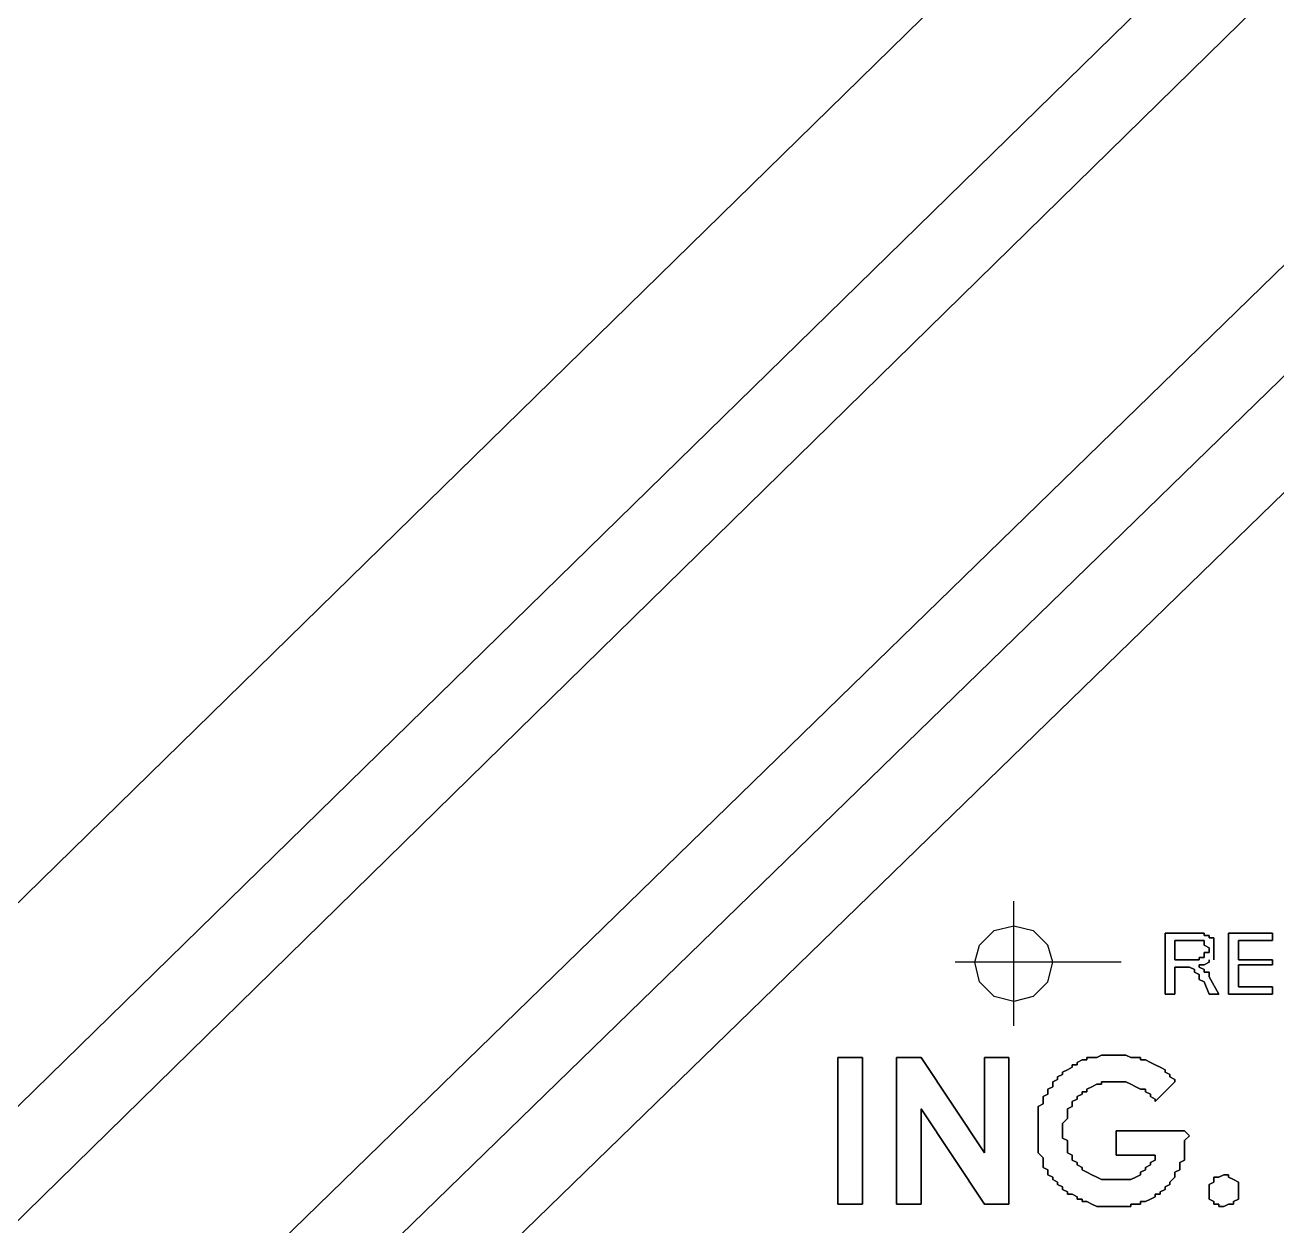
# Model space of a CAD drawing. Header units: metres. Extents: x 2.9 to 42.8, y 1.7 to 28.7.
# Drawn here: x 37.714 to 38.618, y 5.214 to 6.082 of the extents above; entities that cross this region are included whole.
import ezdxf

# ---------------------------------------------------------------- set-up
doc = ezdxf.new("R2010")
doc.units = ezdxf.units.M
doc.layers.add('AMARILLO', color=2, linetype='Continuous')
doc.layers.add('NEGRO', color=7, linetype='Continuous')
doc.layers.add('RGB_000_184_184', color=7, linetype='Continuous', true_color=0x00b8b8)

msp = doc.modelspace()

# ---------------------------------------------------------------- linework, layer by layer
at = {"layer": 'AMARILLO', "lineweight": -3}
for points in [[(38.4281, 5.3587), (38.4281, 5.4487)], [(38.414, 5.4275), (38.4281, 5.431)], [(38.4281, 5.431), (38.4422, 5.4275)], [(38.4034, 5.4169), (38.414, 5.4275)], [(38.4422, 5.4275), (38.4528, 5.4169)], [(38.4034, 5.3904), (38.3999, 5.4046), (38.4034, 5.4169)], [(38.4528, 5.3904), (38.4563, 5.4046), (38.4528, 5.4169)], [(38.5057, 5.4046), (38.3857, 5.4046)], [(38.414, 5.3799), (38.4034, 5.3904)], [(38.4528, 5.3904), (38.4422, 5.3799)], [(38.4281, 5.3763), (38.414, 5.3799)], [(38.4422, 5.3799), (38.4281, 5.3763)]]:
    msp.add_lwpolyline(points, dxfattribs=at)
at = {"layer": 'NEGRO', "lineweight": -3}
for points in [[(38.5586, 5.4257), (38.5374, 5.4257), (38.5586, 5.4257)], [(38.5374, 5.4257), (38.5374, 5.3816), (38.5374, 5.4257)], [(38.5445, 5.4063), (38.5445, 5.4204), (38.5445, 5.4063)], [(38.5445, 5.4204), (38.5586, 5.4204), (38.5445, 5.4204)], [(38.5621, 5.4257), (38.5586, 5.4257), (38.5621, 5.4257)], [(38.5586, 5.4204), (38.5621, 5.4204), (38.5586, 5.4204)], [(38.5657, 5.4257), (38.5621, 5.4257), (38.5657, 5.4257)], [(38.5621, 5.4204), (38.5657, 5.4204), (38.5621, 5.4204)], [(38.5657, 5.424), (38.5657, 5.4257), (38.5657, 5.424)], [(38.5692, 5.424), (38.5657, 5.424), (38.5692, 5.424)], [(38.5657, 5.4204), (38.5657, 5.4187), (38.5657, 5.4204)], [(38.5657, 5.4187), (38.5657, 5.4169), (38.5657, 5.4187)], [(38.5692, 5.4222), (38.5692, 5.424), (38.5692, 5.4222)], [(38.5727, 5.4222), (38.5692, 5.4222), (38.5727, 5.4222)], [(38.5727, 5.4204), (38.5727, 5.4222), (38.5727, 5.4204)], [(38.5727, 5.4187), (38.5727, 5.4204), (38.5727, 5.4187)], [(38.5727, 5.4169), (38.5727, 5.4187), (38.5727, 5.4169)], [(38.6151, 5.4257), (38.5833, 5.4257), (38.6151, 5.4257)], [(38.5833, 5.4257), (38.5833, 5.3816), (38.5833, 5.4257)], [(38.5904, 5.4063), (38.5904, 5.4204), (38.5904, 5.4063)], [(38.5904, 5.4204), (38.6151, 5.4204), (38.5904, 5.4204)], [(38.6151, 5.4204), (38.6151, 5.4257), (38.6151, 5.4204)], [(38.5657, 5.4169), (38.5692, 5.4151), (38.5657, 5.4169)], [(38.5692, 5.4116), (38.5657, 5.4116), (38.5692, 5.4116)], [(38.5657, 5.4116), (38.5657, 5.4098), (38.5657, 5.4116)], [(38.5657, 5.4098), (38.5657, 5.4081), (38.5657, 5.4098)], [(38.5692, 5.4151), (38.5692, 5.4134), (38.5692, 5.4151)], [(38.5692, 5.4134), (38.5692, 5.4116), (38.5692, 5.4134)], [(38.5727, 5.4151), (38.5727, 5.4169), (38.5727, 5.4151)], [(38.5727, 5.4134), (38.5727, 5.4151), (38.5727, 5.4134)], [(38.5727, 5.4116), (38.5727, 5.4134), (38.5727, 5.4116)], [(38.5727, 5.4098), (38.5727, 5.4116), (38.5727, 5.4098)], [(38.5727, 5.4081), (38.5727, 5.4098), (38.5727, 5.4081)], [(38.5586, 5.4063), (38.5445, 5.4063), (38.5586, 5.4063)], [(38.5445, 5.3816), (38.5445, 5.401), (38.5445, 5.3816)], [(38.5445, 5.401), (38.5516, 5.401), (38.5445, 5.401)], [(38.5516, 5.401), (38.5551, 5.401), (38.5516, 5.401)], [(38.5551, 5.401), (38.5586, 5.3993), (38.5551, 5.401)], [(38.5621, 5.4063), (38.5586, 5.4063), (38.5621, 5.4063)], [(38.5657, 5.4081), (38.5621, 5.4081), (38.5657, 5.4081)], [(38.5621, 5.4081), (38.5621, 5.4063), (38.5621, 5.4081)], [(38.5621, 5.401), (38.5621, 5.4028), (38.5621, 5.401)], [(38.5621, 5.4028), (38.5657, 5.4028), (38.5621, 5.4028)], [(38.5657, 5.3993), (38.5621, 5.401), (38.5657, 5.3993)], [(38.5657, 5.4028), (38.5692, 5.4046), (38.5657, 5.4028)], [(38.5692, 5.4046), (38.5692, 5.4063), (38.5692, 5.4046)], [(38.5727, 5.4063), (38.5727, 5.4081), (38.5727, 5.4063)], [(38.6151, 5.4063), (38.5904, 5.4063), (38.6151, 5.4063)], [(38.5904, 5.3869), (38.5904, 5.4028), (38.5904, 5.3869)], [(38.5904, 5.4028), (38.6151, 5.4028), (38.5904, 5.4028)], [(38.6151, 5.4028), (38.6151, 5.4063), (38.6151, 5.4028)], [(38.5586, 5.3993), (38.5586, 5.3975), (38.5586, 5.3993)], [(38.5586, 5.3975), (38.5621, 5.3957), (38.5586, 5.3975)], [(38.5621, 5.3957), (38.5621, 5.394), (38.5621, 5.3957)], [(38.5621, 5.394), (38.5621, 5.3922), (38.5621, 5.394)], [(38.5621, 5.3922), (38.5657, 5.3904), (38.5621, 5.3922)], [(38.5657, 5.3975), (38.5657, 5.3993), (38.5657, 5.3975)], [(38.5692, 5.3975), (38.5657, 5.3975), (38.5692, 5.3975)], [(38.5692, 5.3957), (38.5692, 5.3975), (38.5692, 5.3957)], [(38.5692, 5.394), (38.5692, 5.3957), (38.5692, 5.394)], [(38.5762, 5.3816), (38.5692, 5.394), (38.5762, 5.3816)], [(38.5657, 5.3904), (38.5692, 5.3816), (38.5657, 5.3904)], [(38.6151, 5.3869), (38.5904, 5.3869), (38.6151, 5.3869)], [(38.6151, 5.3816), (38.6151, 5.3869), (38.6151, 5.3816)], [(38.5374, 5.3816), (38.5445, 5.3816), (38.5374, 5.3816)], [(38.5692, 5.3816), (38.5762, 5.3816), (38.5692, 5.3816)], [(38.5833, 5.3816), (38.6151, 5.3816), (38.5833, 5.3816)], [(38.4916, 5.3375), (38.4881, 5.3358), (38.4916, 5.3375)], [(38.4951, 5.3375), (38.4916, 5.3375), (38.4951, 5.3375)], [(38.4986, 5.3375), (38.4951, 5.3375), (38.4986, 5.3375)], [(38.5022, 5.3375), (38.4986, 5.3375), (38.5022, 5.3375)], [(38.5057, 5.3375), (38.5022, 5.3375), (38.5057, 5.3375)], [(38.5092, 5.3375), (38.5057, 5.3375), (38.5092, 5.3375)], [(38.5128, 5.3358), (38.5092, 5.3375), (38.5128, 5.3358)], [(38.3011, 5.3358), (38.3011, 5.2299), (38.3011, 5.3358)], [(38.3187, 5.3358), (38.3011, 5.3358), (38.3187, 5.3358)], [(38.3187, 5.2299), (38.3187, 5.3358), (38.3187, 5.2299)], [(38.3434, 5.3358), (38.3434, 5.2299), (38.3434, 5.3358)], [(38.3611, 5.3358), (38.3434, 5.3358), (38.3611, 5.3358)], [(38.4069, 5.267), (38.3611, 5.3358), (38.4069, 5.267)], [(38.4246, 5.3358), (38.4069, 5.3358), (38.4246, 5.3358)], [(38.4069, 5.3358), (38.4069, 5.267), (38.4069, 5.3358)], [(38.4246, 5.2299), (38.4246, 5.3358), (38.4246, 5.2299)], [(38.4704, 5.3287), (38.4669, 5.3269), (38.4704, 5.3287)], [(38.4739, 5.3305), (38.4704, 5.3305), (38.4739, 5.3305)], [(38.4704, 5.3305), (38.4704, 5.3287), (38.4704, 5.3305)], [(38.4775, 5.334), (38.4739, 5.3322), (38.4775, 5.334)], [(38.4739, 5.3322), (38.4739, 5.3305), (38.4739, 5.3322)], [(38.481, 5.334), (38.4775, 5.334), (38.481, 5.334)], [(38.4845, 5.3358), (38.481, 5.3358), (38.4845, 5.3358)], [(38.481, 5.3358), (38.481, 5.334), (38.481, 5.3358)], [(38.4881, 5.3358), (38.4845, 5.3358), (38.4881, 5.3358)], [(38.5163, 5.3358), (38.5128, 5.3358), (38.5163, 5.3358)], [(38.5198, 5.3358), (38.5163, 5.3358), (38.5198, 5.3358)], [(38.5198, 5.334), (38.5198, 5.3358), (38.5198, 5.334)], [(38.5233, 5.334), (38.5198, 5.334), (38.5233, 5.334)], [(38.5269, 5.3322), (38.5233, 5.334), (38.5269, 5.3322)], [(38.5304, 5.3305), (38.5269, 5.3322), (38.5304, 5.3305)], [(38.5339, 5.3287), (38.5304, 5.3305), (38.5339, 5.3287)], [(38.5374, 5.3269), (38.5339, 5.3287), (38.5374, 5.3269)], [(38.4598, 5.3199), (38.4563, 5.3181), (38.4598, 5.3199)], [(38.4634, 5.3234), (38.4598, 5.3217), (38.4634, 5.3234)], [(38.4598, 5.3217), (38.4598, 5.3199), (38.4598, 5.3217)], [(38.4669, 5.3269), (38.4634, 5.3252), (38.4669, 5.3269)], [(38.4634, 5.3252), (38.4634, 5.3234), (38.4634, 5.3252)], [(38.5374, 5.3252), (38.5374, 5.3269), (38.5374, 5.3252)], [(38.541, 5.3234), (38.5374, 5.3252), (38.541, 5.3234)], [(38.541, 5.3217), (38.541, 5.3234), (38.541, 5.3217)], [(38.5445, 5.3199), (38.541, 5.3217), (38.5445, 5.3199)], [(38.5445, 5.3181), (38.5445, 5.3199), (38.5445, 5.3181)], [(38.4563, 5.3146), (38.4528, 5.3128), (38.4563, 5.3146)], [(38.4528, 5.3128), (38.4528, 5.3111), (38.4528, 5.3128)], [(38.4528, 5.3111), (38.4528, 5.3093), (38.4528, 5.3111)], [(38.4563, 5.3181), (38.4563, 5.3146), (38.4563, 5.3181)], [(38.4775, 5.3093), (38.4775, 5.3111), (38.4775, 5.3093)], [(38.4775, 5.3111), (38.481, 5.3111), (38.4775, 5.3111)], [(38.481, 5.3128), (38.4845, 5.3146), (38.481, 5.3128)], [(38.481, 5.3111), (38.481, 5.3128), (38.481, 5.3111)], [(38.4845, 5.3146), (38.4881, 5.3164), (38.4845, 5.3146)], [(38.4881, 5.3164), (38.4916, 5.3164), (38.4881, 5.3164)], [(38.4916, 5.3164), (38.4916, 5.3181), (38.4916, 5.3164)], [(38.4916, 5.3181), (38.4951, 5.3181), (38.4916, 5.3181)], [(38.4951, 5.3181), (38.4986, 5.3181), (38.4951, 5.3181)], [(38.4986, 5.3181), (38.5022, 5.3181), (38.4986, 5.3181)], [(38.5022, 5.3181), (38.5057, 5.3181), (38.5022, 5.3181)], [(38.5057, 5.3181), (38.5092, 5.3181), (38.5057, 5.3181)], [(38.5092, 5.3181), (38.5128, 5.3164), (38.5092, 5.3181)], [(38.5128, 5.3164), (38.5163, 5.3146), (38.5128, 5.3164)], [(38.5163, 5.3146), (38.5198, 5.3128), (38.5163, 5.3146)], [(38.5198, 5.3128), (38.5233, 5.3128), (38.5198, 5.3128)], [(38.5233, 5.3128), (38.5233, 5.3111), (38.5233, 5.3128)], [(38.5233, 5.3111), (38.5269, 5.3093), (38.5233, 5.3111)], [(38.5304, 5.304), (38.5445, 5.3181), (38.5304, 5.304)], [(38.4493, 5.3022), (38.4457, 5.3005), (38.4493, 5.3022)], [(38.4528, 5.3093), (38.4493, 5.3075), (38.4528, 5.3093)], [(38.4493, 5.3075), (38.4493, 5.304), (38.4493, 5.3075)], [(38.4493, 5.304), (38.4493, 5.3022), (38.4493, 5.304)], [(38.4704, 5.304), (38.4739, 5.3058), (38.4704, 5.304)], [(38.4704, 5.3022), (38.4704, 5.304), (38.4704, 5.3022)], [(38.4704, 5.3005), (38.4704, 5.3022), (38.4704, 5.3005)], [(38.4739, 5.3075), (38.4775, 5.3093), (38.4739, 5.3075)], [(38.4739, 5.3058), (38.4739, 5.3075), (38.4739, 5.3058)], [(38.5269, 5.3093), (38.5269, 5.3075), (38.5269, 5.3093)], [(38.5269, 5.3075), (38.5304, 5.3058), (38.5269, 5.3075)], [(38.5304, 5.3058), (38.5304, 5.304), (38.5304, 5.3058)], [(38.3611, 5.2299), (38.3611, 5.2987), (38.3611, 5.2299)], [(38.3611, 5.2987), (38.4069, 5.2299), (38.3611, 5.2987)], [(38.4457, 5.3005), (38.4457, 5.2987), (38.4457, 5.3005)], [(38.4457, 5.2987), (38.4457, 5.2952), (38.4457, 5.2987)], [(38.4457, 5.2952), (38.4457, 5.2934), (38.4457, 5.2952)], [(38.4457, 5.2934), (38.4457, 5.2917), (38.4457, 5.2934)], [(38.4669, 5.2987), (38.4704, 5.3005), (38.4669, 5.2987)], [(38.4669, 5.2952), (38.4669, 5.2987), (38.4669, 5.2952)], [(38.4669, 5.2934), (38.4669, 5.2952), (38.4669, 5.2934)], [(38.4669, 5.2917), (38.4669, 5.2934), (38.4669, 5.2917)], [(38.4457, 5.2917), (38.4457, 5.2881), (38.4457, 5.2917)], [(38.4457, 5.2881), (38.4457, 5.2864), (38.4457, 5.2881)], [(38.4457, 5.2864), (38.4457, 5.2828), (38.4457, 5.2864)], [(38.4634, 5.2881), (38.4669, 5.2917), (38.4634, 5.2881)], [(38.4634, 5.2864), (38.4634, 5.2881), (38.4634, 5.2864)], [(38.4634, 5.2828), (38.4634, 5.2864), (38.4634, 5.2828)], [(38.4457, 5.2828), (38.4457, 5.2811), (38.4457, 5.2828)], [(38.4457, 5.2811), (38.4457, 5.2793), (38.4457, 5.2811)], [(38.4457, 5.2793), (38.4457, 5.2758), (38.4457, 5.2793)], [(38.4457, 5.2758), (38.4457, 5.274), (38.4457, 5.2758)], [(38.4457, 5.274), (38.4457, 5.2705), (38.4457, 5.274)], [(38.4634, 5.2811), (38.4634, 5.2828), (38.4634, 5.2811)], [(38.4634, 5.2776), (38.4634, 5.2811), (38.4634, 5.2776)], [(38.4669, 5.2758), (38.4634, 5.2776), (38.4669, 5.2758)], [(38.4669, 5.274), (38.4669, 5.2758), (38.4669, 5.274)], [(38.4669, 5.2705), (38.4669, 5.274), (38.4669, 5.2705)], [(38.5516, 5.2828), (38.5022, 5.2828), (38.5516, 5.2828)], [(38.5022, 5.2828), (38.5022, 5.2652), (38.5022, 5.2828)], [(38.5551, 5.2793), (38.5516, 5.2828), (38.5551, 5.2793)], [(38.5516, 5.2758), (38.5551, 5.2793), (38.5516, 5.2758)], [(38.5516, 5.274), (38.5516, 5.2758), (38.5516, 5.274)], [(38.5516, 5.2723), (38.5516, 5.274), (38.5516, 5.2723)], [(38.4457, 5.2705), (38.4457, 5.2687), (38.4457, 5.2705)], [(38.4457, 5.2687), (38.4457, 5.267), (38.4457, 5.2687)], [(38.4457, 5.267), (38.4493, 5.2634), (38.4457, 5.267)], [(38.4669, 5.2687), (38.4669, 5.2705), (38.4669, 5.2687)], [(38.4669, 5.267), (38.4669, 5.2687), (38.4669, 5.267)], [(38.4704, 5.2652), (38.4669, 5.267), (38.4704, 5.2652)], [(38.4704, 5.2617), (38.4704, 5.2652), (38.4704, 5.2617)], [(38.5022, 5.2652), (38.5304, 5.2652), (38.5022, 5.2652)], [(38.5304, 5.2652), (38.5304, 5.2634), (38.5304, 5.2652)], [(38.5516, 5.2687), (38.5516, 5.2723), (38.5516, 5.2687)], [(38.5516, 5.267), (38.5516, 5.2687), (38.5516, 5.267)], [(38.5516, 5.2652), (38.5516, 5.267), (38.5516, 5.2652)], [(38.5516, 5.2617), (38.5516, 5.2652), (38.5516, 5.2617)], [(38.4493, 5.2634), (38.4493, 5.2617), (38.4493, 5.2634)], [(38.4493, 5.2617), (38.4493, 5.2599), (38.4493, 5.2617)], [(38.4493, 5.2599), (38.4493, 5.2564), (38.4493, 5.2599)], [(38.4493, 5.2564), (38.4528, 5.2546), (38.4493, 5.2564)], [(38.4739, 5.2599), (38.4704, 5.2617), (38.4739, 5.2599)], [(38.4739, 5.2582), (38.4739, 5.2599), (38.4739, 5.2582)], [(38.4775, 5.2564), (38.4739, 5.2582), (38.4775, 5.2564)], [(38.4775, 5.2546), (38.4775, 5.2564), (38.4775, 5.2546)], [(38.5269, 5.2582), (38.5233, 5.2564), (38.5269, 5.2582)], [(38.5233, 5.2564), (38.5233, 5.2546), (38.5233, 5.2564)], [(38.5304, 5.2617), (38.5269, 5.2599), (38.5304, 5.2617)], [(38.5269, 5.2599), (38.5269, 5.2582), (38.5269, 5.2599)], [(38.5304, 5.2634), (38.5304, 5.2617), (38.5304, 5.2634)], [(38.548, 5.2599), (38.5516, 5.2617), (38.548, 5.2599)], [(38.548, 5.2582), (38.548, 5.2599), (38.548, 5.2582)], [(38.548, 5.2546), (38.548, 5.2582), (38.548, 5.2546)], [(38.4528, 5.2546), (38.4528, 5.2511), (38.4528, 5.2546)], [(38.4528, 5.2511), (38.4563, 5.2493), (38.4528, 5.2511)], [(38.4563, 5.2493), (38.4563, 5.2476), (38.4563, 5.2493)], [(38.4563, 5.2476), (38.4598, 5.2458), (38.4563, 5.2476)], [(38.481, 5.2529), (38.4775, 5.2546), (38.481, 5.2529)], [(38.4845, 5.2511), (38.481, 5.2529), (38.4845, 5.2511)], [(38.4881, 5.2493), (38.4845, 5.2511), (38.4881, 5.2493)], [(38.4916, 5.2476), (38.4881, 5.2493), (38.4916, 5.2476)], [(38.4951, 5.2476), (38.4916, 5.2476), (38.4951, 5.2476)], [(38.4986, 5.2476), (38.4951, 5.2476), (38.4986, 5.2476)], [(38.5022, 5.2476), (38.4986, 5.2476), (38.5022, 5.2476)], [(38.5057, 5.2476), (38.5022, 5.2476), (38.5057, 5.2476)], [(38.5092, 5.2476), (38.5057, 5.2476), (38.5092, 5.2476)], [(38.5128, 5.2476), (38.5092, 5.2476), (38.5128, 5.2476)], [(38.5163, 5.2493), (38.5128, 5.2476), (38.5163, 5.2493)], [(38.5198, 5.2511), (38.5163, 5.2493), (38.5198, 5.2511)], [(38.5233, 5.2546), (38.5198, 5.2529), (38.5233, 5.2546)], [(38.5198, 5.2529), (38.5198, 5.2511), (38.5198, 5.2529)], [(38.541, 5.2458), (38.5445, 5.2493), (38.541, 5.2458)], [(38.5445, 5.2529), (38.548, 5.2546), (38.5445, 5.2529)], [(38.5445, 5.2511), (38.5445, 5.2529), (38.5445, 5.2511)], [(38.5445, 5.2493), (38.5445, 5.2511), (38.5445, 5.2493)], [(38.5762, 5.2493), (38.5727, 5.2493), (38.5762, 5.2493)], [(38.5727, 5.2493), (38.5727, 5.2476), (38.5727, 5.2493)], [(38.5727, 5.2476), (38.5727, 5.2458), (38.5727, 5.2476)], [(38.5798, 5.2511), (38.5762, 5.2493), (38.5798, 5.2511)], [(38.5833, 5.2511), (38.5798, 5.2511), (38.5833, 5.2511)], [(38.5833, 5.2493), (38.5833, 5.2511), (38.5833, 5.2493)], [(38.5868, 5.2476), (38.5833, 5.2493), (38.5868, 5.2476)], [(38.5904, 5.2458), (38.5868, 5.2476), (38.5904, 5.2458)], [(38.4598, 5.2458), (38.4598, 5.244), (38.4598, 5.2458)], [(38.4598, 5.244), (38.4634, 5.2423), (38.4598, 5.244)], [(38.4634, 5.2423), (38.4634, 5.2405), (38.4634, 5.2423)], [(38.4634, 5.2405), (38.4669, 5.2387), (38.4634, 5.2405)], [(38.4669, 5.2387), (38.4669, 5.237), (38.4669, 5.2387)], [(38.5339, 5.2387), (38.5374, 5.2405), (38.5339, 5.2387)], [(38.5339, 5.237), (38.5339, 5.2387), (38.5339, 5.237)], [(38.5374, 5.2423), (38.541, 5.244), (38.5374, 5.2423)], [(38.5374, 5.2405), (38.5374, 5.2423), (38.5374, 5.2405)], [(38.541, 5.244), (38.541, 5.2458), (38.541, 5.244)], [(38.5727, 5.2458), (38.5692, 5.244), (38.5727, 5.2458)], [(38.5692, 5.244), (38.5692, 5.2423), (38.5692, 5.244)], [(38.5692, 5.2423), (38.5692, 5.2387), (38.5692, 5.2423)], [(38.5692, 5.2387), (38.5692, 5.2352), (38.5692, 5.2387)], [(38.5904, 5.244), (38.5904, 5.2458), (38.5904, 5.244)], [(38.5904, 5.2405), (38.5904, 5.244), (38.5904, 5.2405)], [(38.5904, 5.2387), (38.5904, 5.2405), (38.5904, 5.2387)], [(38.5904, 5.237), (38.5904, 5.2387), (38.5904, 5.237)], [(38.3011, 5.2299), (38.3187, 5.2299), (38.3011, 5.2299)], [(38.3434, 5.2299), (38.3611, 5.2299), (38.3434, 5.2299)], [(38.4069, 5.2299), (38.4246, 5.2299), (38.4069, 5.2299)], [(38.4669, 5.237), (38.4704, 5.237), (38.4669, 5.237)], [(38.4704, 5.237), (38.4739, 5.2352), (38.4704, 5.237)], [(38.4739, 5.2352), (38.4739, 5.2335), (38.4739, 5.2352)], [(38.4739, 5.2335), (38.4775, 5.2335), (38.4739, 5.2335)], [(38.4775, 5.2335), (38.4775, 5.2317), (38.4775, 5.2335)], [(38.4775, 5.2317), (38.481, 5.2317), (38.4775, 5.2317)], [(38.481, 5.2317), (38.4845, 5.2299), (38.481, 5.2317)], [(38.4845, 5.2299), (38.4881, 5.2282), (38.4845, 5.2299)], [(38.5128, 5.2282), (38.5128, 5.2299), (38.5128, 5.2282)], [(38.5128, 5.2299), (38.5163, 5.2299), (38.5128, 5.2299)], [(38.5163, 5.2299), (38.5198, 5.2299), (38.5163, 5.2299)], [(38.5198, 5.2299), (38.5198, 5.2317), (38.5198, 5.2299)], [(38.5198, 5.2317), (38.5233, 5.2317), (38.5198, 5.2317)], [(38.5233, 5.2317), (38.5269, 5.2335), (38.5233, 5.2317)], [(38.5269, 5.2335), (38.5304, 5.2352), (38.5269, 5.2335)], [(38.5304, 5.2352), (38.5304, 5.237), (38.5304, 5.2352)], [(38.5304, 5.237), (38.5339, 5.237), (38.5304, 5.237)], [(38.5692, 5.2352), (38.5692, 5.2335), (38.5692, 5.2352)], [(38.5692, 5.2335), (38.5727, 5.2317), (38.5692, 5.2335)], [(38.5727, 5.2317), (38.5727, 5.2299), (38.5727, 5.2317)], [(38.5727, 5.2299), (38.5762, 5.2299), (38.5727, 5.2299)], [(38.5762, 5.2299), (38.5762, 5.2282), (38.5762, 5.2299)], [(38.5798, 5.2282), (38.5833, 5.2299), (38.5798, 5.2282)], [(38.5833, 5.2299), (38.5868, 5.2299), (38.5833, 5.2299)], [(38.5868, 5.2317), (38.5904, 5.2335), (38.5868, 5.2317)], [(38.5868, 5.2299), (38.5868, 5.2317), (38.5868, 5.2299)], [(38.5904, 5.2352), (38.5904, 5.237), (38.5904, 5.2352)], [(38.5904, 5.2335), (38.5904, 5.2352), (38.5904, 5.2335)], [(38.4881, 5.2282), (38.4916, 5.2282), (38.4881, 5.2282)], [(38.4916, 5.2282), (38.4951, 5.2282), (38.4916, 5.2282)], [(38.4951, 5.2282), (38.4986, 5.2282), (38.4951, 5.2282)], [(38.4986, 5.2282), (38.5022, 5.2282), (38.4986, 5.2282)], [(38.5022, 5.2282), (38.5057, 5.2282), (38.5022, 5.2282)], [(38.5057, 5.2282), (38.5092, 5.2282), (38.5057, 5.2282)], [(38.5092, 5.2282), (38.5128, 5.2282), (38.5092, 5.2282)], [(38.5762, 5.2282), (38.5798, 5.2282), (38.5762, 5.2282)]]:
    msp.add_lwpolyline(points, dxfattribs=at)
at = {"layer": 'RGB_000_184_184', "lineweight": -3}
for points in [[(40.5448, 7.7787), (36.5795, 3.9194)], [(40.5448, 7.7787), (40.5871, 7.7382), (36.6183, 3.8788)], [(40.6294, 7.6941), (36.6607, 3.8365)], [(39.7122, 7.4083), (36.9217, 4.6778)], [(39.7863, 7.3325), (36.9958, 4.6037), (37.0381, 4.5614), (36.9923, 4.5226)], [(39.7863, 7.3325), (39.8251, 7.2919), (37.0381, 4.5614)]]:
    msp.add_lwpolyline(points, dxfattribs=at)

doc.saveas('drawing.dxf')
